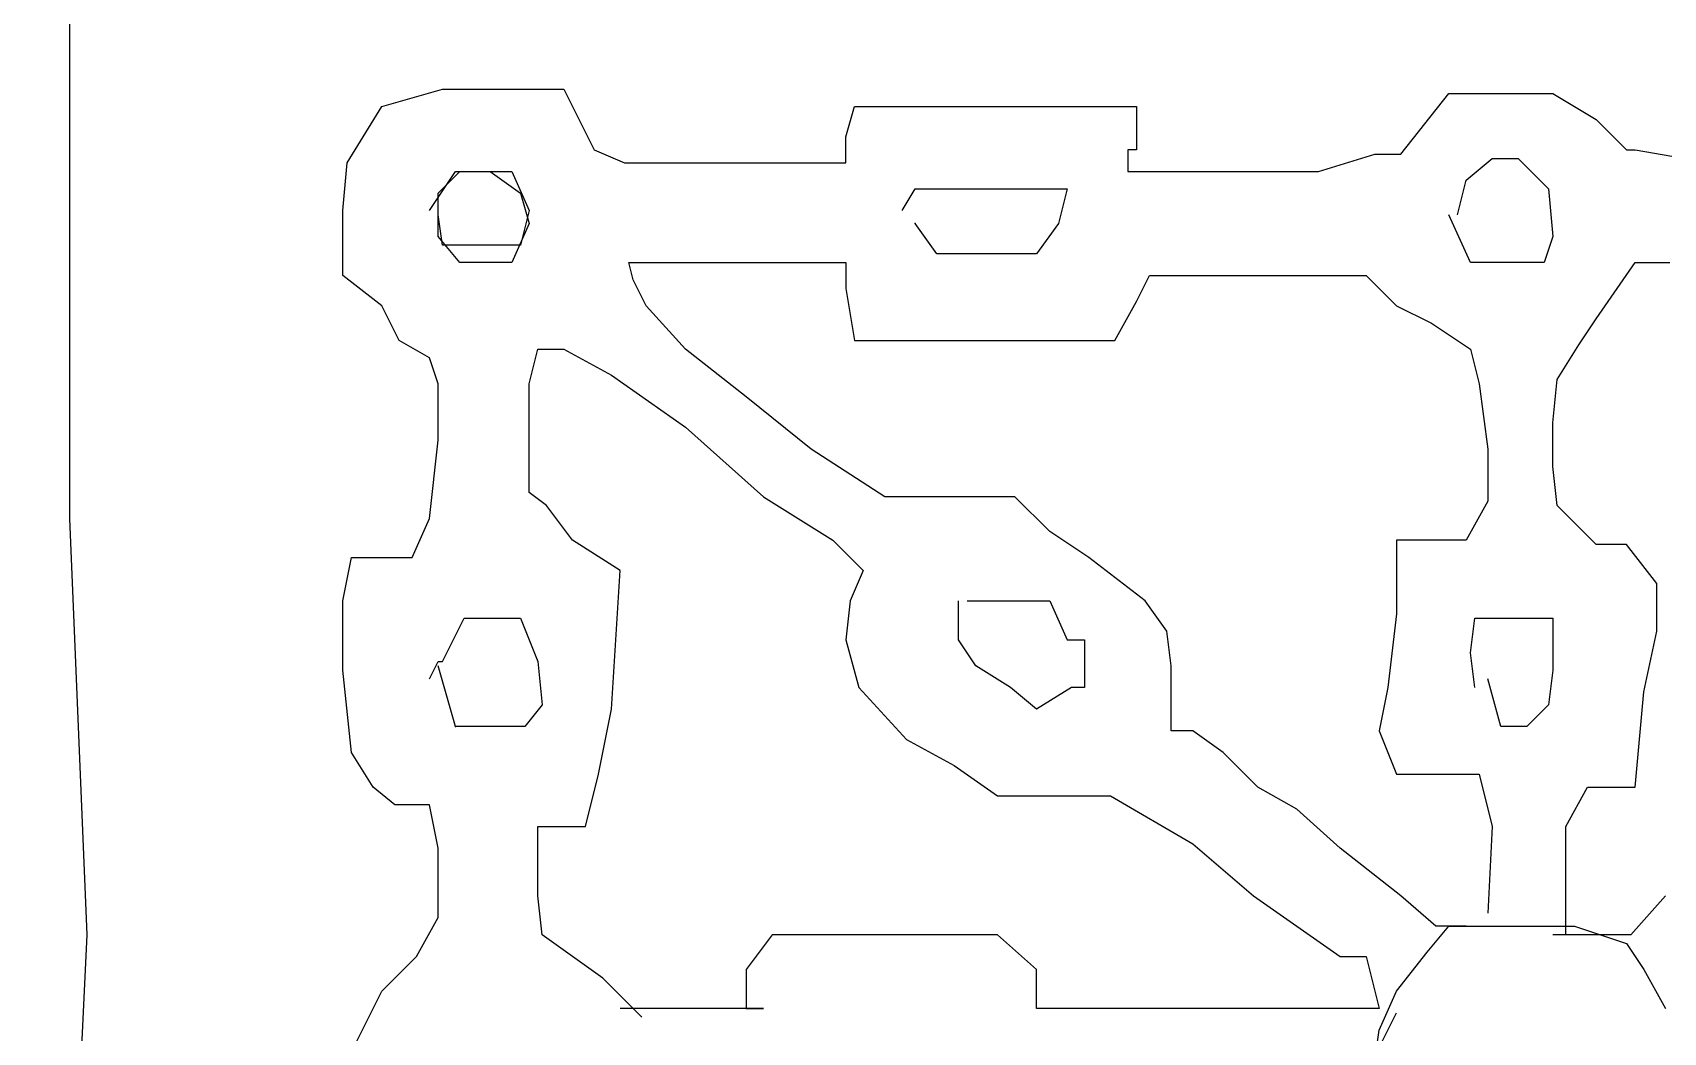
# Model space of a CAD drawing. Extents: x 748454 to 749044, y 4316681 to 4317708.
# Drawn here: x 748492.015 to 748495.775, y 4317545.205 to 4317547.51 of the extents above; entities that cross this region are included whole.
import ezdxf

# ---------------------------------------------------------------- set-up
doc = ezdxf.new("R2010")
doc.units = 0
doc.layers.get('0').update_dxf_attribs({"linetype": 'CONTINUOUS'})

msp = doc.modelspace()

# ---------------------------------------------------------------- linework, layer by layer
at = {"color": 0, "linetype": 'CONTINUOUS'}
for p, q in [((748492.1, 4317547.97), (748492.1, 4317547.32)), ((748492.1, 4317547.97), (748492.1, 4317547.32)), ((748492.82, 4317547.34), (748492.96, 4317547.38)), ((748492.82, 4317547.34), (748492.96, 4317547.38)), ((748492.96, 4317547.38), (748493.09, 4317547.38)), ((748492.96, 4317547.38), (748493.09, 4317547.38)), ((748493.09, 4317547.38), (748493.24, 4317547.38)), ((748493.09, 4317547.38), (748493.24, 4317547.38)), ((748493.24, 4317547.38), (748493.31, 4317547.24)), ((748493.24, 4317547.38), (748493.31, 4317547.24)), ((748495.17, 4317547.23), (748495.28, 4317547.37)), ((748495.17, 4317547.23), (748495.28, 4317547.37)), ((748495.28, 4317547.37), (748495.4, 4317547.37)), ((748495.28, 4317547.37), (748495.4, 4317547.37)), ((748495.4, 4317547.37), (748495.52, 4317547.37)), ((748495.4, 4317547.37), (748495.52, 4317547.37)), ((748495.52, 4317547.37), (748495.62, 4317547.31)), ((748495.52, 4317547.37), (748495.62, 4317547.31)), ((748492.1, 4317547.32), (748492.1, 4317546.39)), ((748492.1, 4317547.32), (748492.1, 4317546.39)), ((748492.74, 4317547.21), (748492.82, 4317547.34)), ((748492.74, 4317547.21), (748492.82, 4317547.34)), ((748493.89, 4317547.27), (748493.91, 4317547.34)), ((748493.89, 4317547.27), (748493.91, 4317547.34)), ((748493.91, 4317547.34), (748493.98, 4317547.34)), ((748493.91, 4317547.34), (748493.98, 4317547.34)), ((748493.98, 4317547.34), (748494.14, 4317547.34)), ((748493.98, 4317547.34), (748494.14, 4317547.34)), ((748494.14, 4317547.34), (748494.27, 4317547.34)), ((748494.14, 4317547.34), (748494.27, 4317547.34)), ((748494.27, 4317547.34), (748494.4, 4317547.34)), ((748494.27, 4317547.34), (748494.4, 4317547.34)), ((748494.4, 4317547.34), (748494.5, 4317547.34)), ((748494.4, 4317547.34), (748494.5, 4317547.34)), ((748494.5, 4317547.34), (748494.56, 4317547.34)), ((748494.5, 4317547.34), (748494.56, 4317547.34)), ((748494.56, 4317547.34), (748494.56, 4317547.24)), ((748494.56, 4317547.34), (748494.56, 4317547.24)), ((748495.62, 4317547.31), (748495.69, 4317547.24)), ((748495.62, 4317547.31), (748495.69, 4317547.24)), ((748493.31, 4317547.24), (748493.38, 4317547.21)), ((748493.31, 4317547.24), (748493.38, 4317547.21)), ((748493.89, 4317547.21), (748493.89, 4317547.27)), ((748493.89, 4317547.21), (748493.89, 4317547.27)), ((748494.56, 4317547.24), (748494.54, 4317547.24)), ((748494.54, 4317547.24), (748494.54, 4317547.19)), ((748494.56, 4317547.24), (748494.54, 4317547.24)), ((748494.54, 4317547.24), (748494.54, 4317547.19)), ((748495.69, 4317547.24), (748495.71, 4317547.24)), ((748495.69, 4317547.24), (748495.71, 4317547.24)), ((748495.71, 4317547.24), (748495.88, 4317547.21)), ((748495.71, 4317547.24), (748495.88, 4317547.21)), ((748492.73, 4317547.1), (748492.74, 4317547.21)), ((748492.73, 4317547.1), (748492.74, 4317547.21)), ((748493.38, 4317547.21), (748493.5, 4317547.21)), ((748493.38, 4317547.21), (748493.5, 4317547.21)), ((748493.5, 4317547.21), (748493.64, 4317547.21)), ((748493.5, 4317547.21), (748493.64, 4317547.21)), ((748493.64, 4317547.21), (748493.8, 4317547.21)), ((748493.64, 4317547.21), (748493.8, 4317547.21)), ((748493.8, 4317547.21), (748493.89, 4317547.21)), ((748493.8, 4317547.21), (748493.89, 4317547.21)), ((748494.98, 4317547.19), (748495.11, 4317547.23)), ((748494.98, 4317547.19), (748495.11, 4317547.23)), ((748495.11, 4317547.23), (748495.17, 4317547.23)), ((748495.11, 4317547.23), (748495.17, 4317547.23)), ((748495.32, 4317547.17), (748495.38, 4317547.22)), ((748495.32, 4317547.17), (748495.38, 4317547.22)), ((748495.38, 4317547.22), (748495.44, 4317547.22)), ((748495.38, 4317547.22), (748495.44, 4317547.22)), ((748495.44, 4317547.22), (748495.51, 4317547.15)), ((748495.44, 4317547.22), (748495.51, 4317547.15)), ((748492.93, 4317547.1), (748492.99, 4317547.19)), ((748492.93, 4317547.1), (748492.99, 4317547.19)), ((748492.95, 4317547.14), (748493, 4317547.19)), ((748492.95, 4317547.14), (748493, 4317547.19)), ((748492.99, 4317547.19), (748493.04, 4317547.19)), ((748492.99, 4317547.19), (748493.04, 4317547.19)), ((748493, 4317547.19), (748493.07, 4317547.19)), ((748493, 4317547.19), (748493.07, 4317547.19)), ((748493.04, 4317547.19), (748493.12, 4317547.19)), ((748493.04, 4317547.19), (748493.12, 4317547.19)), ((748493.07, 4317547.19), (748493.14, 4317547.14)), ((748493.07, 4317547.19), (748493.14, 4317547.14)), ((748493.12, 4317547.19), (748493.16, 4317547.1)), ((748493.12, 4317547.19), (748493.16, 4317547.1)), ((748494.54, 4317547.19), (748494.69, 4317547.19)), ((748494.54, 4317547.19), (748494.69, 4317547.19)), ((748494.69, 4317547.19), (748494.87, 4317547.19)), ((748494.69, 4317547.19), (748494.87, 4317547.19)), ((748494.87, 4317547.19), (748494.98, 4317547.19)), ((748494.87, 4317547.19), (748494.98, 4317547.19)), ((748495.3, 4317547.09), (748495.32, 4317547.17)), ((748495.3, 4317547.09), (748495.32, 4317547.17)), ((748492.95, 4317547.04), (748492.95, 4317547.14)), ((748492.95, 4317547.09), (748492.95, 4317547.14)), ((748492.95, 4317547.04), (748492.95, 4317547.14)), ((748492.95, 4317547.09), (748492.95, 4317547.14)), ((748493.14, 4317547.14), (748493.16, 4317547.07)), ((748493.14, 4317547.14), (748493.16, 4317547.07)), ((748494.02, 4317547.1), (748494.05, 4317547.15)), ((748494.02, 4317547.1), (748494.05, 4317547.15)), ((748494.05, 4317547.15), (748494.11, 4317547.15)), ((748494.05, 4317547.15), (748494.11, 4317547.15)), ((748494.11, 4317547.15), (748494.21, 4317547.15)), ((748494.11, 4317547.15), (748494.21, 4317547.15)), ((748494.21, 4317547.15), (748494.34, 4317547.15)), ((748494.21, 4317547.15), (748494.34, 4317547.15)), ((748494.34, 4317547.15), (748494.4, 4317547.15)), ((748494.34, 4317547.15), (748494.4, 4317547.15)), ((748494.4, 4317547.15), (748494.38, 4317547.07)), ((748494.4, 4317547.15), (748494.38, 4317547.07)), ((748495.51, 4317547.15), (748495.52, 4317547.04)), ((748495.51, 4317547.15), (748495.52, 4317547.04)), ((748492.73, 4317546.95), (748492.73, 4317547.1)), ((748492.73, 4317546.95), (748492.73, 4317547.1)), ((748492.96, 4317547.02), (748492.95, 4317547.09)), ((748492.96, 4317547.02), (748492.95, 4317547.09)), ((748493.16, 4317547.1), (748493.14, 4317547.02)), ((748493.16, 4317547.1), (748493.14, 4317547.02)), ((748495.33, 4317546.98), (748495.28, 4317547.09)), ((748495.33, 4317546.98), (748495.28, 4317547.09)), ((748493.16, 4317547.07), (748493.12, 4317546.98)), ((748493.16, 4317547.07), (748493.12, 4317546.98)), ((748494.1, 4317547), (748494.05, 4317547.07)), ((748494.1, 4317547), (748494.05, 4317547.07)), ((748494.38, 4317547.07), (748494.33, 4317547)), ((748494.38, 4317547.07), (748494.33, 4317547)), ((748493, 4317546.98), (748492.95, 4317547.04)), ((748493, 4317546.98), (748492.95, 4317547.04)), ((748493, 4317547.02), (748492.96, 4317547.02)), ((748493, 4317547.02), (748492.96, 4317547.02)), ((748493.04, 4317547.02), (748493, 4317547.02)), ((748493.04, 4317547.02), (748493, 4317547.02)), ((748493.1, 4317547.02), (748493.04, 4317547.02)), ((748493.1, 4317547.02), (748493.04, 4317547.02)), ((748493.14, 4317547.02), (748493.1, 4317547.02)), ((748493.14, 4317547.02), (748493.1, 4317547.02)), ((748495.52, 4317547.04), (748495.5, 4317546.98)), ((748495.52, 4317547.04), (748495.5, 4317546.98)), ((748493.05, 4317546.98), (748493, 4317546.98)), ((748493.05, 4317546.98), (748493, 4317546.98)), ((748493.12, 4317546.98), (748493.05, 4317546.98)), ((748493.12, 4317546.98), (748493.05, 4317546.98)), ((748493.4, 4317546.94), (748493.39, 4317546.98)), ((748493.39, 4317546.98), (748493.54, 4317546.98)), ((748493.4, 4317546.94), (748493.39, 4317546.98)), ((748493.39, 4317546.98), (748493.54, 4317546.98)), ((748493.54, 4317546.98), (748493.72, 4317546.98)), ((748493.54, 4317546.98), (748493.72, 4317546.98)), ((748493.72, 4317546.98), (748493.84, 4317546.98)), ((748493.72, 4317546.98), (748493.84, 4317546.98)), ((748493.84, 4317546.98), (748493.89, 4317546.98)), ((748493.84, 4317546.98), (748493.89, 4317546.98)), ((748493.89, 4317546.98), (748493.89, 4317546.92)), ((748493.89, 4317546.98), (748493.89, 4317546.92)), ((748494.13, 4317547), (748494.1, 4317547)), ((748494.13, 4317547), (748494.1, 4317547)), ((748494.23, 4317547), (748494.13, 4317547)), ((748494.23, 4317547), (748494.13, 4317547)), ((748494.33, 4317547), (748494.23, 4317547)), ((748494.33, 4317547), (748494.23, 4317547)), ((748495.35, 4317546.98), (748495.33, 4317546.98)), ((748495.35, 4317546.98), (748495.33, 4317546.98)), ((748495.43, 4317546.98), (748495.35, 4317546.98)), ((748495.43, 4317546.98), (748495.35, 4317546.98)), ((748495.5, 4317546.98), (748495.43, 4317546.98)), ((748495.5, 4317546.98), (748495.43, 4317546.98)), ((748495.62, 4317546.85), (748495.71, 4317546.98)), ((748495.62, 4317546.85), (748495.71, 4317546.98)), ((748495.71, 4317546.98), (748495.79, 4317546.98)), ((748495.71, 4317546.98), (748495.79, 4317546.98)), ((748492.82, 4317546.88), (748492.73, 4317546.95)), ((748492.82, 4317546.88), (748492.73, 4317546.95)), ((748493.43, 4317546.88), (748493.4, 4317546.94)), ((748493.43, 4317546.88), (748493.4, 4317546.94)), ((748494.56, 4317546.89), (748494.59, 4317546.95)), ((748494.56, 4317546.89), (748494.59, 4317546.95)), ((748494.59, 4317546.95), (748494.72, 4317546.95)), ((748494.59, 4317546.95), (748494.72, 4317546.95)), ((748494.72, 4317546.95), (748494.88, 4317546.95)), ((748494.72, 4317546.95), (748494.88, 4317546.95)), ((748494.88, 4317546.95), (748495, 4317546.95)), ((748494.88, 4317546.95), (748495, 4317546.95)), ((748495, 4317546.95), (748495.09, 4317546.95)), ((748495, 4317546.95), (748495.09, 4317546.95)), ((748495.09, 4317546.95), (748495.16, 4317546.88)), ((748495.09, 4317546.95), (748495.16, 4317546.88)), ((748493.89, 4317546.92), (748493.91, 4317546.8)), ((748493.89, 4317546.92), (748493.91, 4317546.8)), ((748492.86, 4317546.8), (748492.82, 4317546.88)), ((748492.86, 4317546.8), (748492.82, 4317546.88)), ((748493.52, 4317546.78), (748493.43, 4317546.88)), ((748493.52, 4317546.78), (748493.43, 4317546.88)), ((748494.51, 4317546.8), (748494.56, 4317546.89)), ((748494.51, 4317546.8), (748494.56, 4317546.89)), ((748495.16, 4317546.88), (748495.24, 4317546.84)), ((748495.16, 4317546.88), (748495.24, 4317546.84)), ((748495.24, 4317546.84), (748495.33, 4317546.78)), ((748495.24, 4317546.84), (748495.33, 4317546.78)), ((748495.58, 4317546.79), (748495.62, 4317546.85)), ((748495.58, 4317546.79), (748495.62, 4317546.85)), ((748492.93, 4317546.76), (748492.86, 4317546.8)), ((748492.93, 4317546.76), (748492.86, 4317546.8)), ((748493.91, 4317546.8), (748494, 4317546.8)), ((748493.91, 4317546.8), (748494, 4317546.8)), ((748494, 4317546.8), (748494.21, 4317546.8)), ((748494, 4317546.8), (748494.21, 4317546.8)), ((748494.21, 4317546.8), (748494.31, 4317546.8)), ((748494.21, 4317546.8), (748494.31, 4317546.8)), ((748494.31, 4317546.8), (748494.44, 4317546.8)), ((748494.31, 4317546.8), (748494.44, 4317546.8)), ((748494.44, 4317546.8), (748494.51, 4317546.8)), ((748494.44, 4317546.8), (748494.51, 4317546.8)), ((748495.53, 4317546.71), (748495.58, 4317546.79)), ((748495.53, 4317546.71), (748495.58, 4317546.79)), ((748492.95, 4317546.7), (748492.93, 4317546.76)), ((748492.95, 4317546.7), (748492.93, 4317546.76)), ((748493.16, 4317546.7), (748493.18, 4317546.78)), ((748493.16, 4317546.7), (748493.18, 4317546.78)), ((748493.18, 4317546.78), (748493.24, 4317546.78)), ((748493.18, 4317546.78), (748493.24, 4317546.78)), ((748493.24, 4317546.78), (748493.35, 4317546.72)), ((748493.24, 4317546.78), (748493.35, 4317546.72)), ((748493.66, 4317546.67), (748493.52, 4317546.78)), ((748493.66, 4317546.67), (748493.52, 4317546.78)), ((748495.33, 4317546.78), (748495.35, 4317546.7)), ((748495.33, 4317546.78), (748495.35, 4317546.7)), ((748493.35, 4317546.72), (748493.52, 4317546.6)), ((748493.35, 4317546.72), (748493.52, 4317546.6)), ((748492.95, 4317546.57), (748492.95, 4317546.7)), ((748492.95, 4317546.57), (748492.95, 4317546.7)), ((748493.16, 4317546.57), (748493.16, 4317546.7)), ((748493.16, 4317546.57), (748493.16, 4317546.7)), ((748495.35, 4317546.7), (748495.37, 4317546.55)), ((748495.35, 4317546.7), (748495.37, 4317546.55)), ((748495.52, 4317546.61), (748495.53, 4317546.71)), ((748495.52, 4317546.61), (748495.53, 4317546.71)), ((748493.81, 4317546.55), (748493.66, 4317546.67)), ((748493.81, 4317546.55), (748493.66, 4317546.67)), ((748493.52, 4317546.6), (748493.7, 4317546.44)), ((748493.52, 4317546.6), (748493.7, 4317546.44)), ((748495.52, 4317546.51), (748495.52, 4317546.61)), ((748495.52, 4317546.51), (748495.52, 4317546.61)), ((748492.93, 4317546.39), (748492.95, 4317546.57)), ((748492.93, 4317546.39), (748492.95, 4317546.57)), ((748493.16, 4317546.45), (748493.16, 4317546.57)), ((748493.16, 4317546.45), (748493.16, 4317546.57)), ((748493.98, 4317546.44), (748493.81, 4317546.55)), ((748493.98, 4317546.44), (748493.81, 4317546.55)), ((748495.37, 4317546.55), (748495.37, 4317546.43)), ((748495.37, 4317546.55), (748495.37, 4317546.43)), ((748495.53, 4317546.42), (748495.52, 4317546.51)), ((748495.53, 4317546.42), (748495.52, 4317546.51)), ((748493.2, 4317546.42), (748493.16, 4317546.45)), ((748493.2, 4317546.42), (748493.16, 4317546.45)), ((748493.26, 4317546.34), (748493.2, 4317546.42)), ((748493.26, 4317546.34), (748493.2, 4317546.42)), ((748493.7, 4317546.44), (748493.86, 4317546.34)), ((748493.7, 4317546.44), (748493.86, 4317546.34)), ((748494.05, 4317546.44), (748493.98, 4317546.44)), ((748494.05, 4317546.44), (748493.98, 4317546.44)), ((748494.11, 4317546.44), (748494.05, 4317546.44)), ((748494.11, 4317546.44), (748494.05, 4317546.44)), ((748494.2, 4317546.44), (748494.11, 4317546.44)), ((748494.2, 4317546.44), (748494.11, 4317546.44)), ((748494.28, 4317546.44), (748494.2, 4317546.44)), ((748494.28, 4317546.44), (748494.2, 4317546.44)), ((748494.36, 4317546.36), (748494.28, 4317546.44)), ((748494.36, 4317546.36), (748494.28, 4317546.44)), ((748495.37, 4317546.43), (748495.32, 4317546.34)), ((748495.37, 4317546.43), (748495.32, 4317546.34)), ((748495.62, 4317546.33), (748495.53, 4317546.42)), ((748495.62, 4317546.33), (748495.53, 4317546.42)), ((748492.1, 4317546.39), (748492.14, 4317545.43)), ((748492.1, 4317546.39), (748492.14, 4317545.43)), ((748492.89, 4317546.3), (748492.93, 4317546.39)), ((748492.89, 4317546.3), (748492.93, 4317546.39)), ((748493.37, 4317546.27), (748493.26, 4317546.34)), ((748493.37, 4317546.27), (748493.26, 4317546.34)), ((748493.86, 4317546.34), (748493.93, 4317546.27)), ((748493.86, 4317546.34), (748493.93, 4317546.27)), ((748494.45, 4317546.3), (748494.36, 4317546.36)), ((748494.45, 4317546.3), (748494.36, 4317546.36)), ((748495.24, 4317546.34), (748495.16, 4317546.34)), ((748495.16, 4317546.34), (748495.16, 4317546.17)), ((748495.24, 4317546.34), (748495.16, 4317546.34)), ((748495.16, 4317546.34), (748495.16, 4317546.17)), ((748495.32, 4317546.34), (748495.24, 4317546.34)), ((748495.32, 4317546.34), (748495.24, 4317546.34)), ((748492.73, 4317546.2), (748492.75, 4317546.3)), ((748492.73, 4317546.2), (748492.75, 4317546.3)), ((748492.75, 4317546.3), (748492.82, 4317546.3)), ((748492.75, 4317546.3), (748492.82, 4317546.3)), ((748492.82, 4317546.3), (748492.89, 4317546.3)), ((748492.82, 4317546.3), (748492.89, 4317546.3)), ((748494.58, 4317546.2), (748494.45, 4317546.3)), ((748494.58, 4317546.2), (748494.45, 4317546.3)), ((748495.69, 4317546.33), (748495.62, 4317546.33)), ((748495.69, 4317546.33), (748495.62, 4317546.33)), ((748495.76, 4317546.24), (748495.69, 4317546.33)), ((748495.76, 4317546.24), (748495.69, 4317546.33)), ((748493.36, 4317546.11), (748493.37, 4317546.27)), ((748493.36, 4317546.11), (748493.37, 4317546.27)), ((748493.93, 4317546.27), (748493.9, 4317546.2)), ((748493.93, 4317546.27), (748493.9, 4317546.2)), ((748495.76, 4317546.13), (748495.76, 4317546.24)), ((748495.76, 4317546.13), (748495.76, 4317546.24)), ((748492.73, 4317546.04), (748492.73, 4317546.2)), ((748492.73, 4317546.04), (748492.73, 4317546.2)), ((748493.9, 4317546.2), (748493.89, 4317546.11)), ((748493.9, 4317546.2), (748493.89, 4317546.11)), ((748494.15, 4317546.11), (748494.15, 4317546.2)), ((748494.15, 4317546.11), (748494.15, 4317546.2)), ((748494.17, 4317546.2), (748494.19, 4317546.2)), ((748494.17, 4317546.2), (748494.19, 4317546.2)), ((748494.19, 4317546.2), (748494.25, 4317546.2)), ((748494.19, 4317546.2), (748494.25, 4317546.2)), ((748494.25, 4317546.2), (748494.36, 4317546.2)), ((748494.25, 4317546.2), (748494.36, 4317546.2)), ((748494.36, 4317546.2), (748494.4, 4317546.11)), ((748494.36, 4317546.2), (748494.4, 4317546.11)), ((748494.63, 4317546.13), (748494.58, 4317546.2)), ((748494.63, 4317546.13), (748494.58, 4317546.2)), ((748492.96, 4317546.06), (748493.01, 4317546.16)), ((748492.96, 4317546.06), (748493.01, 4317546.16)), ((748493.01, 4317546.16), (748493.1, 4317546.16)), ((748493.01, 4317546.16), (748493.1, 4317546.16)), ((748493.1, 4317546.16), (748493.14, 4317546.16)), ((748493.1, 4317546.16), (748493.14, 4317546.16)), ((748493.14, 4317546.16), (748493.18, 4317546.06)), ((748493.14, 4317546.16), (748493.18, 4317546.06)), ((748495.16, 4317546.17), (748495.14, 4317546)), ((748495.16, 4317546.17), (748495.14, 4317546)), ((748495.33, 4317546.08), (748495.34, 4317546.16)), ((748495.33, 4317546.08), (748495.34, 4317546.16)), ((748495.34, 4317546.16), (748495.38, 4317546.16)), ((748495.34, 4317546.16), (748495.38, 4317546.16)), ((748495.38, 4317546.16), (748495.43, 4317546.16)), ((748495.38, 4317546.16), (748495.43, 4317546.16)), ((748495.43, 4317546.16), (748495.49, 4317546.16)), ((748495.43, 4317546.16), (748495.49, 4317546.16)), ((748495.49, 4317546.16), (748495.52, 4317546.16)), ((748495.49, 4317546.16), (748495.52, 4317546.16)), ((748495.52, 4317546.16), (748495.52, 4317546.04)), ((748495.52, 4317546.16), (748495.52, 4317546.04)), ((748494.64, 4317546.05), (748494.63, 4317546.13)), ((748494.64, 4317546.05), (748494.63, 4317546.13)), ((748495.73, 4317545.99), (748495.76, 4317546.13)), ((748495.73, 4317545.99), (748495.76, 4317546.13)), ((748493.35, 4317545.95), (748493.36, 4317546.11)), ((748493.35, 4317545.95), (748493.36, 4317546.11)), ((748493.89, 4317546.11), (748493.92, 4317546)), ((748493.89, 4317546.11), (748493.92, 4317546)), ((748494.19, 4317546.05), (748494.15, 4317546.11)), ((748494.19, 4317546.05), (748494.15, 4317546.11)), ((748494.4, 4317546.11), (748494.44, 4317546.11)), ((748494.4, 4317546.11), (748494.44, 4317546.11)), ((748494.44, 4317546.11), (748494.44, 4317546)), ((748494.44, 4317546.11), (748494.44, 4317546)), ((748495.34, 4317546), (748495.33, 4317546.08)), ((748495.34, 4317546), (748495.33, 4317546.08)), ((748492.75, 4317545.85), (748492.73, 4317546.04)), ((748492.75, 4317545.85), (748492.73, 4317546.04)), ((748492.93, 4317546.02), (748492.95, 4317546.06)), ((748492.93, 4317546.02), (748492.95, 4317546.06)), ((748492.95, 4317546.06), (748492.96, 4317546.06)), ((748492.95, 4317546.06), (748492.96, 4317546.06)), ((748492.99, 4317545.91), (748492.95, 4317546.05)), ((748492.99, 4317545.91), (748492.95, 4317546.05)), ((748493.18, 4317546.06), (748493.19, 4317545.96)), ((748493.18, 4317546.06), (748493.19, 4317545.96)), ((748494.27, 4317546), (748494.19, 4317546.05)), ((748494.27, 4317546), (748494.19, 4317546.05)), ((748494.64, 4317545.9), (748494.64, 4317546.05)), ((748494.64, 4317545.9), (748494.64, 4317546.05)), ((748495.52, 4317546.04), (748495.51, 4317545.96)), ((748495.52, 4317546.04), (748495.51, 4317545.96)), ((748493.92, 4317546), (748494.03, 4317545.88)), ((748493.92, 4317546), (748494.03, 4317545.88)), ((748494.33, 4317545.95), (748494.27, 4317546)), ((748494.33, 4317545.95), (748494.27, 4317546)), ((748494.41, 4317546), (748494.33, 4317545.95)), ((748494.41, 4317546), (748494.33, 4317545.95)), ((748494.44, 4317546), (748494.41, 4317546)), ((748494.44, 4317546), (748494.41, 4317546)), ((748495.14, 4317546), (748495.12, 4317545.9)), ((748495.14, 4317546), (748495.12, 4317545.9)), ((748495.4, 4317545.91), (748495.37, 4317546.02)), ((748495.4, 4317545.91), (748495.37, 4317546.02)), ((748495.71, 4317545.77), (748495.73, 4317545.99)), ((748495.71, 4317545.77), (748495.73, 4317545.99)), ((748493.19, 4317545.96), (748493.15, 4317545.91)), ((748493.19, 4317545.96), (748493.15, 4317545.91)), ((748493.32, 4317545.8), (748493.35, 4317545.95)), ((748493.32, 4317545.8), (748493.35, 4317545.95)), ((748495.51, 4317545.96), (748495.46, 4317545.91)), ((748495.51, 4317545.96), (748495.46, 4317545.91)), ((748493.03, 4317545.91), (748492.99, 4317545.91)), ((748493.03, 4317545.91), (748492.99, 4317545.91)), ((748493.1, 4317545.91), (748493.03, 4317545.91)), ((748493.1, 4317545.91), (748493.03, 4317545.91)), ((748493.15, 4317545.91), (748493.1, 4317545.91)), ((748493.15, 4317545.91), (748493.1, 4317545.91)), ((748494.69, 4317545.9), (748494.64, 4317545.9)), ((748494.69, 4317545.9), (748494.64, 4317545.9)), ((748494.76, 4317545.85), (748494.69, 4317545.9)), ((748494.76, 4317545.85), (748494.69, 4317545.9)), ((748495.12, 4317545.9), (748495.16, 4317545.8)), ((748495.12, 4317545.9), (748495.16, 4317545.8)), ((748495.46, 4317545.91), (748495.4, 4317545.91)), ((748495.46, 4317545.91), (748495.4, 4317545.91)), ((748492.8, 4317545.77), (748492.75, 4317545.85)), ((748492.8, 4317545.77), (748492.75, 4317545.85)), ((748494.03, 4317545.88), (748494.14, 4317545.82)), ((748494.03, 4317545.88), (748494.14, 4317545.82)), ((748494.84, 4317545.77), (748494.76, 4317545.85)), ((748494.84, 4317545.77), (748494.76, 4317545.85)), ((748494.14, 4317545.82), (748494.24, 4317545.75)), ((748494.14, 4317545.82), (748494.24, 4317545.75)), ((748493.29, 4317545.68), (748493.32, 4317545.8)), ((748493.29, 4317545.68), (748493.32, 4317545.8)), ((748495.16, 4317545.8), (748495.23, 4317545.8)), ((748495.16, 4317545.8), (748495.23, 4317545.8)), ((748495.23, 4317545.8), (748495.3, 4317545.8)), ((748495.23, 4317545.8), (748495.3, 4317545.8)), ((748495.3, 4317545.8), (748495.35, 4317545.8)), ((748495.3, 4317545.8), (748495.35, 4317545.8)), ((748495.35, 4317545.8), (748495.38, 4317545.68)), ((748495.35, 4317545.8), (748495.38, 4317545.68)), ((748492.85, 4317545.73), (748492.8, 4317545.77)), ((748492.85, 4317545.73), (748492.8, 4317545.77)), ((748494.24, 4317545.75), (748494.33, 4317545.75)), ((748494.24, 4317545.75), (748494.33, 4317545.75)), ((748494.33, 4317545.75), (748494.41, 4317545.75)), ((748494.33, 4317545.75), (748494.41, 4317545.75)), ((748494.41, 4317545.75), (748494.45, 4317545.75)), ((748494.41, 4317545.75), (748494.45, 4317545.75)), ((748494.45, 4317545.75), (748494.5, 4317545.75)), ((748494.45, 4317545.75), (748494.5, 4317545.75)), ((748494.5, 4317545.75), (748494.69, 4317545.64)), ((748494.5, 4317545.75), (748494.69, 4317545.64)), ((748494.93, 4317545.72), (748494.84, 4317545.77)), ((748494.93, 4317545.72), (748494.84, 4317545.77)), ((748495.55, 4317545.68), (748495.6, 4317545.77)), ((748495.55, 4317545.68), (748495.6, 4317545.77)), ((748495.6, 4317545.77), (748495.62, 4317545.77)), ((748495.6, 4317545.77), (748495.62, 4317545.77)), ((748495.62, 4317545.77), (748495.71, 4317545.77)), ((748495.62, 4317545.77), (748495.71, 4317545.77)), ((748492.93, 4317545.73), (748492.85, 4317545.73)), ((748492.93, 4317545.73), (748492.85, 4317545.73)), ((748492.95, 4317545.63), (748492.93, 4317545.73)), ((748492.95, 4317545.63), (748492.93, 4317545.73)), ((748495.03, 4317545.63), (748494.93, 4317545.72)), ((748495.03, 4317545.63), (748494.93, 4317545.72)), ((748493.18, 4317545.64), (748493.18, 4317545.68)), ((748493.18, 4317545.68), (748493.29, 4317545.68)), ((748493.18, 4317545.64), (748493.18, 4317545.68)), ((748493.18, 4317545.68), (748493.29, 4317545.68)), ((748495.38, 4317545.68), (748495.37, 4317545.48)), ((748495.38, 4317545.68), (748495.37, 4317545.48)), ((748495.55, 4317545.6), (748495.55, 4317545.68)), ((748495.55, 4317545.6), (748495.55, 4317545.68)), ((748492.95, 4317545.47), (748492.95, 4317545.63)), ((748492.95, 4317545.47), (748492.95, 4317545.63)), ((748493.18, 4317545.57), (748493.18, 4317545.64)), ((748493.18, 4317545.57), (748493.18, 4317545.64)), ((748494.69, 4317545.64), (748494.83, 4317545.52)), ((748494.69, 4317545.64), (748494.83, 4317545.52)), ((748495.17, 4317545.52), (748495.03, 4317545.63)), ((748495.17, 4317545.52), (748495.03, 4317545.63)), ((748495.55, 4317545.52), (748495.55, 4317545.6)), ((748495.55, 4317545.52), (748495.55, 4317545.6)), ((748493.18, 4317545.52), (748493.18, 4317545.57)), ((748493.18, 4317545.52), (748493.18, 4317545.57)), ((748493.19, 4317545.43), (748493.18, 4317545.52)), ((748493.19, 4317545.43), (748493.18, 4317545.52)), ((748494.83, 4317545.52), (748494.93, 4317545.45)), ((748494.83, 4317545.52), (748494.93, 4317545.45)), ((748495.25, 4317545.45), (748495.17, 4317545.52)), ((748495.25, 4317545.45), (748495.17, 4317545.52)), ((748495.55, 4317545.43), (748495.55, 4317545.52)), ((748495.55, 4317545.43), (748495.55, 4317545.52)), ((748495.78, 4317545.52), (748495.7, 4317545.43)), ((748495.78, 4317545.52), (748495.7, 4317545.43)), ((748492.9, 4317545.38), (748492.95, 4317545.47)), ((748492.9, 4317545.38), (748492.95, 4317545.47)), ((748494.93, 4317545.45), (748495.03, 4317545.38)), ((748494.93, 4317545.45), (748495.03, 4317545.38)), ((748495.23, 4317545.39), (748495.28, 4317545.45)), ((748495.23, 4317545.39), (748495.28, 4317545.45)), ((748495.32, 4317545.45), (748495.25, 4317545.45)), ((748495.32, 4317545.45), (748495.25, 4317545.45)), ((748495.28, 4317545.45), (748495.38, 4317545.45)), ((748495.28, 4317545.45), (748495.38, 4317545.45)), ((748495.38, 4317545.45), (748495.47, 4317545.45)), ((748495.38, 4317545.45), (748495.47, 4317545.45)), ((748495.47, 4317545.45), (748495.57, 4317545.45)), ((748495.47, 4317545.45), (748495.57, 4317545.45)), ((748495.57, 4317545.45), (748495.69, 4317545.41)), ((748495.57, 4317545.45), (748495.69, 4317545.41)), ((748492.14, 4317545.43), (748492.12, 4317545.01)), ((748492.14, 4317545.43), (748492.12, 4317545.01)), ((748493.26, 4317545.38), (748493.19, 4317545.43)), ((748493.26, 4317545.38), (748493.19, 4317545.43)), ((748493.72, 4317545.43), (748493.66, 4317545.35)), ((748493.72, 4317545.43), (748493.66, 4317545.35)), ((748493.8, 4317545.43), (748493.72, 4317545.43)), ((748493.8, 4317545.43), (748493.72, 4317545.43)), ((748493.93, 4317545.43), (748493.8, 4317545.43)), ((748493.93, 4317545.43), (748493.8, 4317545.43)), ((748494.08, 4317545.43), (748493.93, 4317545.43)), ((748494.08, 4317545.43), (748493.93, 4317545.43)), ((748494.24, 4317545.43), (748494.08, 4317545.43)), ((748494.24, 4317545.43), (748494.08, 4317545.43)), ((748494.33, 4317545.35), (748494.24, 4317545.43)), ((748494.33, 4317545.35), (748494.24, 4317545.43)), ((748495.6, 4317545.43), (748495.52, 4317545.43)), ((748495.6, 4317545.43), (748495.52, 4317545.43)), ((748495.66, 4317545.43), (748495.6, 4317545.43)), ((748495.66, 4317545.43), (748495.6, 4317545.43)), ((748495.7, 4317545.43), (748495.66, 4317545.43)), ((748495.7, 4317545.43), (748495.66, 4317545.43)), ((748495.69, 4317545.41), (748495.73, 4317545.35)), ((748495.69, 4317545.41), (748495.73, 4317545.35)), ((748492.82, 4317545.3), (748492.9, 4317545.38)), ((748492.82, 4317545.3), (748492.9, 4317545.38)), ((748493.33, 4317545.33), (748493.26, 4317545.38)), ((748493.33, 4317545.33), (748493.26, 4317545.38)), ((748495.03, 4317545.38), (748495.09, 4317545.38)), ((748495.03, 4317545.38), (748495.09, 4317545.38)), ((748495.09, 4317545.38), (748495.12, 4317545.26)), ((748495.09, 4317545.38), (748495.12, 4317545.26)), ((748495.16, 4317545.3), (748495.23, 4317545.39)), ((748495.16, 4317545.3), (748495.23, 4317545.39)), ((748493.42, 4317545.24), (748493.33, 4317545.33)), ((748493.42, 4317545.24), (748493.33, 4317545.33)), ((748493.66, 4317545.35), (748493.66, 4317545.26)), ((748493.66, 4317545.35), (748493.66, 4317545.26)), ((748494.33, 4317545.26), (748494.33, 4317545.35)), ((748494.33, 4317545.26), (748494.33, 4317545.35)), ((748495.73, 4317545.35), (748495.78, 4317545.26)), ((748495.73, 4317545.35), (748495.78, 4317545.26)), ((748492.76, 4317545.18), (748492.82, 4317545.3)), ((748492.76, 4317545.18), (748492.82, 4317545.3)), ((748495.12, 4317545.21), (748495.16, 4317545.3)), ((748495.12, 4317545.21), (748495.16, 4317545.3)), ((748493.41, 4317545.26), (748493.37, 4317545.26)), ((748493.41, 4317545.26), (748493.37, 4317545.26)), ((748493.46, 4317545.26), (748493.41, 4317545.26)), ((748493.46, 4317545.26), (748493.41, 4317545.26)), ((748493.57, 4317545.26), (748493.46, 4317545.26)), ((748493.57, 4317545.26), (748493.46, 4317545.26)), ((748493.7, 4317545.26), (748493.57, 4317545.26)), ((748493.7, 4317545.26), (748493.57, 4317545.26)), ((748493.66, 4317545.26), (748493.7, 4317545.26)), ((748493.66, 4317545.26), (748493.7, 4317545.26)), ((748494.45, 4317545.26), (748494.33, 4317545.26)), ((748494.45, 4317545.26), (748494.33, 4317545.26)), ((748494.61, 4317545.26), (748494.45, 4317545.26)), ((748494.61, 4317545.26), (748494.45, 4317545.26)), ((748494.79, 4317545.26), (748494.61, 4317545.26)), ((748494.79, 4317545.26), (748494.61, 4317545.26)), ((748494.98, 4317545.26), (748494.79, 4317545.26)), ((748494.98, 4317545.26), (748494.79, 4317545.26)), ((748495.08, 4317545.26), (748494.98, 4317545.26)), ((748495.08, 4317545.26), (748494.98, 4317545.26)), ((748495.12, 4317545.26), (748495.08, 4317545.26)), ((748495.12, 4317545.26), (748495.08, 4317545.26)), ((748495.12, 4317545.17), (748495.16, 4317545.25)), ((748495.12, 4317545.17), (748495.16, 4317545.25)), ((748495.11, 4317545.14), (748495.12, 4317545.21)), ((748495.11, 4317545.14), (748495.12, 4317545.21))]:
    msp.add_line(p, q, dxfattribs=at)
for p in [(748494.05, 4317547.07), (748494.05, 4317547.07), (748492.95, 4317547.04), (748492.95, 4317547.04), (748492.99, 4317545.91), (748492.99, 4317545.91)]:
    msp.add_point(p, dxfattribs=at)

# ---------------------------------------------------------------- meshes
mesh = msp.add_polyface(dxfattribs=at)
corners = [(748454.5, 4316681), (748454.5, 4316681), (748454.5, 4316871.9618), (748762.5, 4316681), (748454.5, 4317046.4935), (749044, 4316681), (748454.5, 4317707.5), (749044, 4317342.0065), (749044, 4317707.5)]
mesh.append_faces([[corners[k] for k in face] for face in [(0, 1, 3, 2), (2, 3, 5, 4), (4, 5, 7, 6), (6, 7, 8, 8)]], dxfattribs={"vtx0": -1, "vtx2": -1, "color": 0})
mesh = msp.add_polyface(dxfattribs=at)
corners = [(748464.5, 4317521), (748464.5, 4317521), (748464.5, 4317695.2713), (748745.58, 4317521), (748464.5, 4317701.5), (748745.58, 4317527.2287), (748745.58, 4317701.5)]
mesh.append_faces([[corners[k] for k in face] for face in [(0, 1, 3, 2), (2, 3, 5, 4), (4, 5, 6, 6)]], dxfattribs={"vtx0": -1, "vtx2": -1, "color": 0})

doc.saveas('drawing.dxf')
